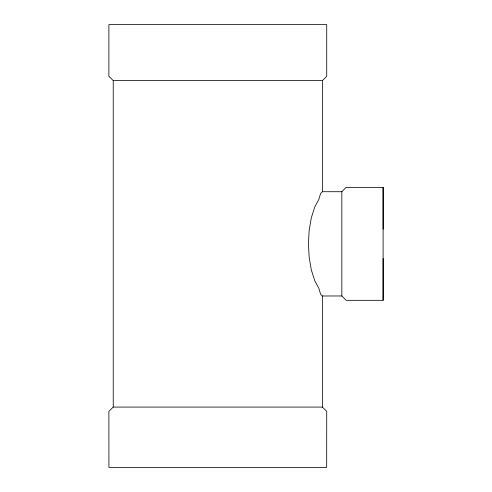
<?xml version="1.0" encoding="UTF-8"?>
<svg xmlns="http://www.w3.org/2000/svg" width="492" height="492" viewBox="0 0 492 492"><rect width="100%" height="100%" fill="white"/><g stroke="black" fill="none" stroke-linecap="round" stroke-linejoin="round"><path stroke-width="0.74" d="M383.114 300.323L383.114 187.366L346.14 187.366L341.835 191.714L341.835 217.778L341.835 295.981L346.14 300.323L383.114 300.323L383.114 258.46M383.114 229.229L383.114 187.366M322.377 80.614L113.228 80.614L108.886 76.303L108.886 24.6L326.725 24.6L326.725 76.303L322.377 80.614L322.377 191.714L320.599 193.485L318.816 199.463L314.757 206.984L311.325 217.778L309.167 230.354L308.429 243.847L309.167 257.341L311.325 269.911L314.757 280.711L318.816 288.226L320.599 294.204L322.377 295.981L322.377 407.081L326.725 411.386L326.688 467.4L108.923 467.4L108.886 411.386L113.228 407.081L322.377 407.081M322.377 191.714L341.835 191.714M322.377 295.981L341.835 295.981M113.228 80.614L113.228 407.081"/></g></svg>
